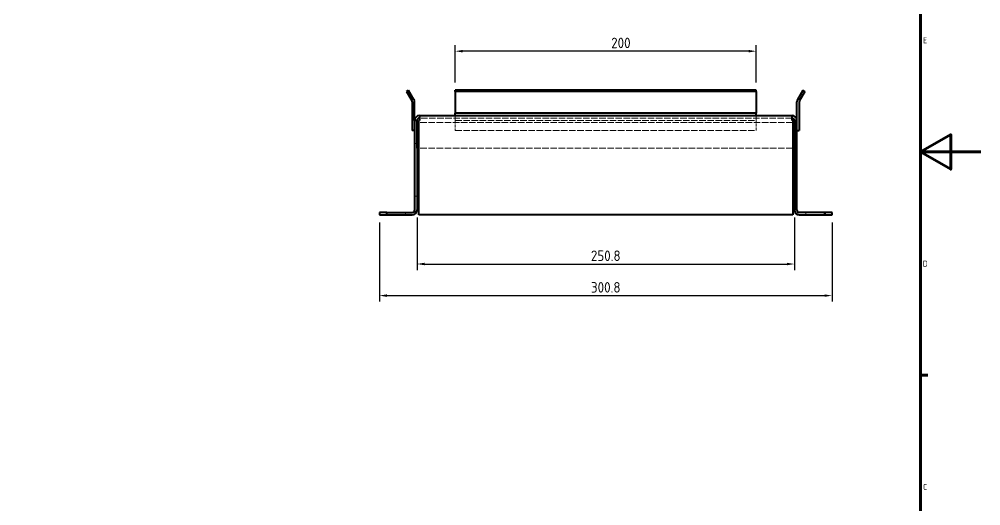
# Model space of a CAD drawing. Header units: millimetres. Extents: x 0 to 1682, y 0 to 1188.
# Drawn here: x 1043 to 1682, y 359 to 682 of the extents above; entities that cross this region are included whole.
import ezdxf

# ---------------------------------------------------------------- set-up
doc = ezdxf.new("R2010")
doc.units = ezdxf.units.MM
doc.header["$LTSCALE"] = 2
doc.linetypes.add('DASHED', pattern=[0.2067, 0.1654, -0.0413])
doc.layers.get('0').update_dxf_attribs({"color": 3, "lineweight": 25})
for name, color, linetype, lineweight in [('가려진 것(ISO)', 2, 'DASHED', 18), ('가시적인 것(ISO)', 3, 'Continuous', 40), ('경계(ISO)', 7, 'Continuous', 70), ('치수(ISO)', 7, 'Continuous', 25)]:
    doc.layers.add(name, color=color, linetype=linetype, lineweight=lineweight)
doc.styles.add('문자 텍스트_PSTEK_POSCO', font='isocp.shx')
doc.styles.add('치수 텍스트_PSTEK_POSCO', font='isocp.shx')
doc.dimstyles.new('치수_PSTEK_POSCO', dxfattribs={"dimscale": 2, "dimtxt": 3.5, "dimasz": 2.5, "dimexe": 2, "dimexo": 2.5, "dimgap": 1, "dimtad": 1, "dimrnd": 1e-08, "dimdsep": 46, "dimtxsty": '치수 텍스트_PSTEK_POSCO', "dimcen": 0.09, "dimdle": 10, "dimclrd": 7, "dimclre": 7, "dimclrt": 2, "dimadec": 1, "dimazin": 2, "dimtfac": 1, "dimtmove": 0, "dimatfit": 3, "dimfxl": 0, "dimtolj": 1, "dimlwd": -1, "dimlwe": -1, "dimarcsym": 0})

# ---------------------------------------------------------------- blocks, each defined once
blk = doc.blocks.new('경계 Default Border')
at = {"layer": '경계(ISO)'}
blk.add_line((820.9999847412109, 222.7499961853027), (823.3999633789062, 222.7499961853027), dxfattribs=at)
at = {"layer": '경계(ISO)', "flags": 128}
for points in [[(20, 20), (20, 574.0000152587891), (820.9999847412109, 574.0000152587891), (820.9999847412109, 20), (20, 20)], [(840.9999847412109, 297.0000076293945), (820.9999847412109, 297.0000076293945), (830.9999847412109, 302.773494720459), (830.9999847412109, 291.2265014648438), (820.9999847412109, 297.0000076293945)]]:
    blk.add_lwpolyline(points, dxfattribs=at)
at = {"layer": '경계(ISO)', "color": 2, "char_height": 2.000000029802322, "attachment_point": 7, "style": '문자 텍스트_PSTEK_POSCO'}
for s, insert in [('E', (821.8296930082771, 333.1059296629392)), ('D', (821.718846771929, 258.8559296629392)), ('C', (821.8296930082771, 184.6059296629392))]:
    blk.add_mtext(s, dxfattribs=dict(at, insert=insert))
blk = doc.blocks.new('*D62')
at = {"layer": 'Defpoints', "color": 0, "transparency": 16777216}
for p in [(1307.396405704663, 555.3280628024677), (1558.196405704663, 555.3280628024676), (1558.196405704663, 519.4419114794848)]:
    blk.add_point(p, dxfattribs=at)
at = {"layer": '치수(ISO)', "color": 7, "transparency": 16777216}
for p, q in [((1307.396405704663, 550.3280628024677), (1307.396405704663, 515.4419114794848)), ((1558.196405704663, 550.3280628024676), (1558.196405704663, 515.4419114794848)), ((1312.396405704663, 519.4419114794848), (1553.196405704663, 519.4419114794848))]:
    blk.add_line(p, q, dxfattribs=at)
for points in [[(1312.396405704663, 520.2752448128182), (1312.396405704663, 518.6085781461514), (1307.396405704663, 519.4419114794848)], [(1553.196405704663, 520.2752448128182), (1553.196405704663, 518.6085781461514), (1558.196405704663, 519.4419114794848)]]:
    blk.add_solid(points, dxfattribs=at)
at = {"layer": '치수(ISO)', "color": 2, "transparency": 16777216, "insert": (1422.907527751907, 524.9426004558628), "char_height": 7, "attachment_point": 4, "style": '치수 텍스트_PSTEK_POSCO'}
blk.add_mtext('\\A1;250.8', dxfattribs=at)
blk = doc.blocks.new('*D63')
at = {"layer": 'Defpoints', "color": 0, "transparency": 16777216}
for p in [(1282.396405704661, 552.1280628024676), (1583.196405704661, 552.1280628024675), (1583.196405704661, 498.4338710116666)]:
    blk.add_point(p, dxfattribs=at)
at = {"layer": '치수(ISO)', "color": 7, "transparency": 16777216}
for p, q in [((1282.396405704661, 547.1280628024676), (1282.396405704661, 494.4338710116666)), ((1583.196405704661, 547.1280628024675), (1583.196405704661, 494.4338710116666)), ((1287.396405704661, 498.4338710116666), (1578.196405704661, 498.4338710116666))]:
    blk.add_line(p, q, dxfattribs=at)
for points in [[(1287.396405704661, 499.2672043449999), (1287.396405704661, 497.6005376783332), (1282.396405704661, 498.4338710116666)], [(1578.196405704661, 499.2672043449999), (1578.196405704661, 497.6005376783332), (1583.196405704661, 498.4338710116666)]]:
    blk.add_solid(points, dxfattribs=at)
at = {"layer": '치수(ISO)', "color": 2, "transparency": 16777216, "insert": (1422.996405704661, 503.9338710116666), "char_height": 7, "attachment_point": 4, "style": '치수 텍스트_PSTEK_POSCO'}
blk.add_mtext('\\A1;300.8', dxfattribs=at)
blk = doc.blocks.new('*D64')
at = {"layer": 'Defpoints', "color": 0, "transparency": 16777216}
for p in [(1332.796405704613, 660.9442043402083), (1332.796405704613, 635.0562660327431), (1532.796405704613, 635.0562660327431)]:
    blk.add_point(p, dxfattribs=at)
at = {"layer": '치수(ISO)', "color": 7, "transparency": 16777216}
for p, q in [((1332.796405704613, 640.0562660327431), (1332.796405704613, 664.9442043402083)), ((1532.796405704613, 640.0562660327431), (1532.796405704613, 664.9442043402083)), ((1527.796405704613, 660.9442043402083), (1337.796405704613, 660.9442043402083))]:
    blk.add_line(p, q, dxfattribs=at)
for points in [[(1337.796405704613, 661.7775376735417), (1337.796405704613, 660.110871006875), (1332.796405704613, 660.9442043402083)], [(1527.796405704613, 661.7775376735417), (1527.796405704613, 660.110871006875), (1532.796405704613, 660.9442043402083)]]:
    blk.add_solid(points, dxfattribs=at)
at = {"layer": '치수(ISO)', "color": 2, "transparency": 16777216, "insert": (1436.404771846346, 666.4448933165863), "char_height": 7, "attachment_point": 4, "style": '치수 텍스트_PSTEK_POSCO'}
blk.add_mtext('\\A1;200', dxfattribs=at)

msp = doc.modelspace()

# ---------------------------------------------------------------- linework, layer by layer
at = {"layer": '가려진 것(ISO)', "ltscale": 13.0696268081665}
for p, q in [((1557.065034854713, 613.5280628024677), (1308.52777655451, 613.5280628024677)), ((1557.065034854706, 596.5280628024677), (1308.527776554503, 596.5280628024677))]:
    msp.add_line(p, q, dxfattribs=at)
at = {"layer": '가려진 것(ISO)', "ltscale": 13.02033996582031}
msp.add_line((1556.596405704663, 616.5280628024677), (1308.996405704662, 616.5280628024677), dxfattribs=at)
at = {"layer": '가려진 것(ISO)', "ltscale": 1.523657321929932}
for p, q in [((1332.796405704656, 618.1280628024676), (1332.796405704656, 616.5280628024677)), ((1332.796405704484, 616.5280628024676), (1332.796405704484, 614.9280628024676)), ((1532.796405704656, 618.1280628024676), (1532.796405704656, 616.5280628024677)), ((1532.796405704484, 614.9280628024676), (1532.796405704484, 616.5280628024676)), ((1305.796405704654, 599.6280628024676), (1307.396405704653, 599.6280628024676)), ((1558.196405704653, 599.6280628024681), (1559.796405704653, 599.6280628024681)), ((1305.796405704654, 564.6280628024676), (1307.396405704653, 564.6280628024676)), ((1558.196405704653, 564.6280628024681), (1559.796405704653, 564.6280628024681)), ((1286.796405704645, 552.1280628024688), (1286.796405704645, 553.7280628024688)), ((1299.796405704645, 552.1280628024676), (1299.796405704645, 553.7280628024677)), ((1565.796405704644, 552.1280628024676), (1565.796405704644, 553.7280628024677)), ((1578.796405704645, 552.1280628024675), (1578.796405704645, 553.7280628024675))]:
    msp.add_line(p, q, dxfattribs=at)
at = {"layer": '가려진 것(ISO)', "ltscale": 13.07548522949219}
for p, q in [((1332.796405704484, 614.9280628024676), (1532.796405704484, 614.9280628024676)), ((1332.796405704484, 608.1280628024676), (1532.796405704484, 608.1280628024675))]:
    msp.add_line(p, q, dxfattribs=at)
at = {"layer": '가려진 것(ISO)', "ltscale": 6.475868225097656}
for p, q in [((1332.796405704484, 614.9280628024676), (1332.796405704484, 608.1280628024676)), ((1532.796405704484, 608.1280628024675), (1532.796405704484, 614.9280628024676))]:
    msp.add_line(p, q, dxfattribs=at)
at = {"layer": '가시적인 것(ISO)'}
for p, q in [((1300.410765058544, 634.2562660327419), (1301.796405704599, 635.056266032742)), ((1300.410765058544, 634.2562660327419), (1303.982046350654, 628.0706253866869)), ((1305.367686996709, 628.8706253866868), (1301.796405704599, 635.056266032742)), ((1332.796405704614, 634.2562660327432), (1332.796405704613, 635.0562660327431)), ((1532.796405704613, 635.0562660327431), (1332.796405704613, 635.0562660327431)), ((1332.796405704614, 634.2562660327432), (1332.796405704613, 628.070625386688)), ((1532.796405704614, 634.2562660327432), (1332.796405704614, 634.2562660327432)), ((1532.796405704614, 634.2562660327432), (1532.796405704613, 635.0562660327431)), ((1532.796405704614, 634.2562660327432), (1532.796405704613, 628.070625386688)), ((1563.796405704599, 635.056266032742), (1560.225124412489, 628.8706253866868)), ((1565.182046350654, 634.256266032742), (1561.610765058544, 628.0706253866869)), ((1565.182046350654, 634.256266032742), (1563.796405704599, 635.056266032742)), ((1304.196405704599, 627.2706253866868), (1304.196405704599, 608.1280628024665)), ((1305.796405704599, 614.9280628024677), (1305.796405704599, 627.2706253866868)), ((1332.796405704613, 628.070625386688), (1332.796405704613, 627.270625386688)), ((1332.796405704613, 627.270625386688), (1332.796405704613, 621.3280628024677)), ((1532.796405704613, 628.070625386688), (1532.796405704613, 627.270625386688)), ((1532.796405704613, 627.270625386688), (1532.796405704613, 621.3280628024677)), ((1559.796405704599, 614.9280628024677), (1559.796405704599, 627.2706253866868)), ((1561.396405704599, 627.2706253866868), (1561.396405704599, 608.1280628024665)), ((1332.796405704612, 621.3280628024677), (1332.796405704613, 619.7280628024678)), ((1532.796405704612, 621.3280628024677), (1532.796405704613, 619.7280628024678)), ((1305.796405704662, 614.9280628024677), (1305.796405704663, 555.3280628024677)), ((1307.396405704663, 614.9280628024677), (1305.796405704662, 614.9280628024677)), ((1307.396405704663, 614.9280628024677), (1307.396405704663, 555.3280628024677)), ((1307.546405704611, 613.5280628024677), (1307.546405704611, 615.6044502653912)), ((1308.52777655451, 613.5280628024677), (1307.546405704611, 613.5280628024677)), ((1307.546405704605, 611.5280628024676), (1307.546405704605, 613.5280628024677)), ((1308.527776554562, 552.1280628024676), (1308.527776554562, 614.9280628024676)), ((1308.527776554562, 614.9280628024676), (1308.996405704663, 614.9280628024676)), ((1308.996405704662, 618.1280628024678), (1308.996405704663, 614.9280628024677)), ((1308.996405704662, 618.1280628024676), (1556.596405704663, 618.1280628024676)), ((1332.796405704615, 618.1280628024676), (1332.796405704615, 619.7280628024677)), ((1532.796405704615, 619.7280628024677), (1332.796405704615, 619.7280628024677)), ((1532.796405704615, 618.1280628024676), (1532.796405704615, 619.7280628024677)), ((1556.596405704663, 614.9280628024677), (1556.596405704663, 618.1280628024676)), ((1556.596405704663, 614.9280628024677), (1557.065034854765, 614.9280628024677)), ((1557.065034854765, 614.9280628024677), (1557.065034854765, 552.1280628024676)), ((1558.046405704612, 613.5280628024677), (1557.065034854713, 613.5280628024677)), ((1558.046405704612, 615.6044502653912), (1558.046405704612, 613.5280628024677)), ((1558.046405704606, 613.5280628024676), (1558.046405704605, 611.5280628024676)), ((1558.196405704663, 614.9280628024677), (1558.196405704663, 555.3280628024677)), ((1558.196405704663, 614.9280628024677), (1559.796405704662, 614.9280628024677)), ((1559.796405704662, 555.3280628024677), (1559.796405704662, 614.9280628024677)), ((1305.796405704599, 608.1280628024665), (1304.196405704599, 608.1280628024665)), ((1307.546405704605, 596.5280628024677), (1307.546405704605, 611.5280628024676)), ((1558.046405704605, 611.5280628024676), (1558.046405704605, 596.5280628024677)), ((1559.796405704599, 608.1280628024665), (1561.396405704599, 608.1280628024665)), ((1308.527776554503, 596.5280628024677), (1307.546405704605, 596.5280628024677)), ((1558.046405704605, 596.5280628024677), (1557.065034854706, 596.5280628024677)), ((1287.396405704663, 553.7280628024677), (1282.396405704661, 553.7280628024675)), ((1282.396405704661, 553.7280628024675), (1282.396405704661, 552.1280628024676)), ((1282.396405704661, 552.1280628024676), (1287.396405704663, 552.1280628024676)), ((1287.396405704663, 552.1280628024676), (1287.396405704663, 553.7280628024677)), ((1287.396405704663, 553.7280628024677), (1304.196405704663, 553.7280628024677)), ((1287.396405704663, 552.1280628024676), (1304.196405704663, 552.1280628024676)), ((1557.065034854765, 552.1280628024676), (1308.527776554562, 552.1280628024676)), ((1578.196405704663, 553.7280628024677), (1561.396405704662, 553.7280628024677)), ((1561.396405704662, 552.1280628024676), (1578.196405704663, 552.1280628024676)), ((1583.196405704661, 553.7280628024675), (1578.196405704663, 553.7280628024677)), ((1578.196405704663, 553.7280628024677), (1578.196405704663, 552.1280628024676)), ((1578.196405704663, 552.1280628024676), (1583.196405704661, 552.1280628024675)), ((1583.196405704661, 552.1280628024675), (1583.196405704661, 553.7280628024675))]:
    msp.add_line(p, q, dxfattribs=at)
for centre, radius, start, end in [((1302.596405704599, 627.2706253866867), 1.600000000000445, 0, 29.99999999999486), ((1302.596405704599, 627.2706253866868), 3.199999999999772, 0, 30.00000000000062), ((1562.996405704599, 627.2706253866868), 3.199999999999914, 149.9999999999994, 180), ((1562.996405704599, 627.2706253866868), 1.599999999999984, 149.9999999999994, 180), ((1308.996405704662, 614.9280628024677), 3.200000000000001, 90, 180), ((1308.996405704662, 614.9280628024677), 1.600000000000005, 90, 180), ((1556.596405704663, 614.9280628024677), 3.200000000000003, 0, 90), ((1556.596405704663, 614.9280628024677), 1.600000000000005, 0, 90), ((1304.196405704663, 555.3280628024677), 3.199999999999976, 270, 0), ((1304.196405704663, 555.3280628024677), 1.599999999999984, 270, 0), ((1561.396405704662, 555.3280628024677), 3.200000000000003, 180, 270), ((1561.396405704662, 555.3280628024676), 1.599999999999975, 180, 270)]:
    msp.add_arc(centre, radius, start, end, dxfattribs=at)

# ---------------------------------------------------------------- block references
at = {"xscale": 2, "yscale": 2, "zscale": 2}
msp.add_blockref('경계 Default Border', (0, 0), dxfattribs=at)

# ---------------------------------------------------------------- dimensions: what is measured, and where the dimension line sits
at = {"layer": '치수(ISO)', "color": 7}
for base, p1, p2, picture, middle in [((1332.796405704613, 660.9442043402083), (1532.796405704613, 635.0562660327431), (1332.796405704613, 635.0562660327431), '*D64', (1442.796405704613, 660.9442043402083)), ((1583.196405704661, 498.4338710116666), (1282.396405704661, 552.1280628024676), (1583.196405704661, 552.1280628024675), '*D63', (1432.796405704661, 498.4338710116666)), ((1558.196405704663, 519.4419114794848), (1307.396405704663, 555.3280628024677), (1558.196405704663, 555.3280628024676), '*D62', (1432.796405704662, 519.4419114794848))]:
    dim = msp.add_linear_dim(base=base, p1=p1, p2=p2, angle=180, dimstyle='치수_PSTEK_POSCO', override={"dimdec": 2, "dimtp": 0, "dimtm": -0, "dimtdec": 2, "dimtofl": 0, "dimatfit": 1}, dxfattribs=at)
    dim.commit()
    dim.dimension.update_dxf_attribs({"geometry": picture, "text_midpoint": middle, "dimtype": 160})

doc.saveas('drawing.dxf')
